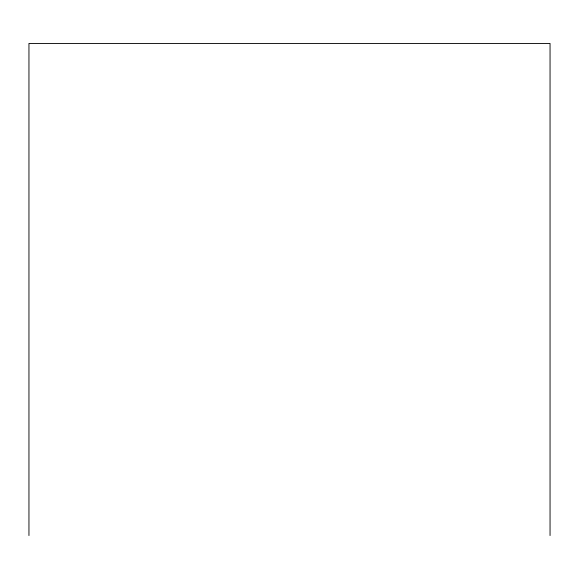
<?xml version="1.0" encoding="UTF-8"?>
<svg xmlns="http://www.w3.org/2000/svg" width="579" height="579" viewBox="0 0 579 579"><rect width="100%" height="100%" fill="white"/><g stroke="black" fill="none" stroke-linecap="round" stroke-linejoin="round"><path stroke-width="0.87" d="M550.05 535.553L550.05 43.447L28.95 43.447L28.95 535.553"/></g></svg>
